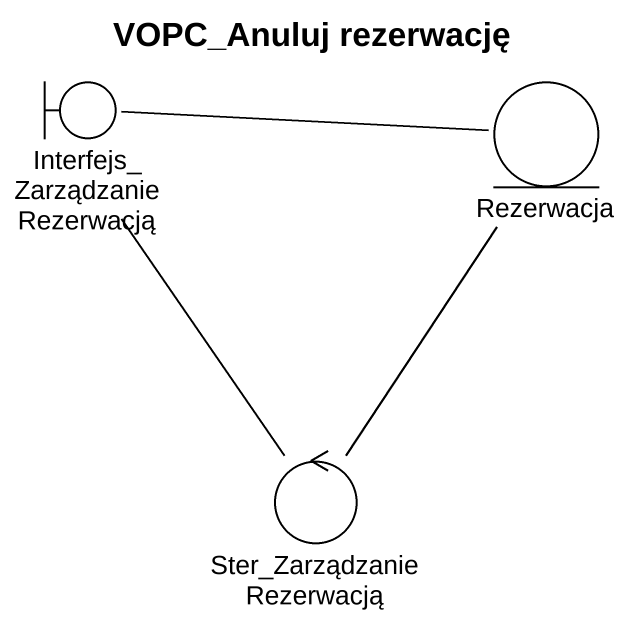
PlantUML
@startuml
title VOPC_Anuluj rezerwację
boundary "Interfejs_ZarządzanieRezerwacją" as Interfejs
entity Rezerwacja
control Ster_ZarządzanieRezerwacją
Interfejs -right- Rezerwacja
Rezerwacja -- Ster_ZarządzanieRezerwacją
Ster_ZarządzanieRezerwacją -up- Interfejs
@enduml
